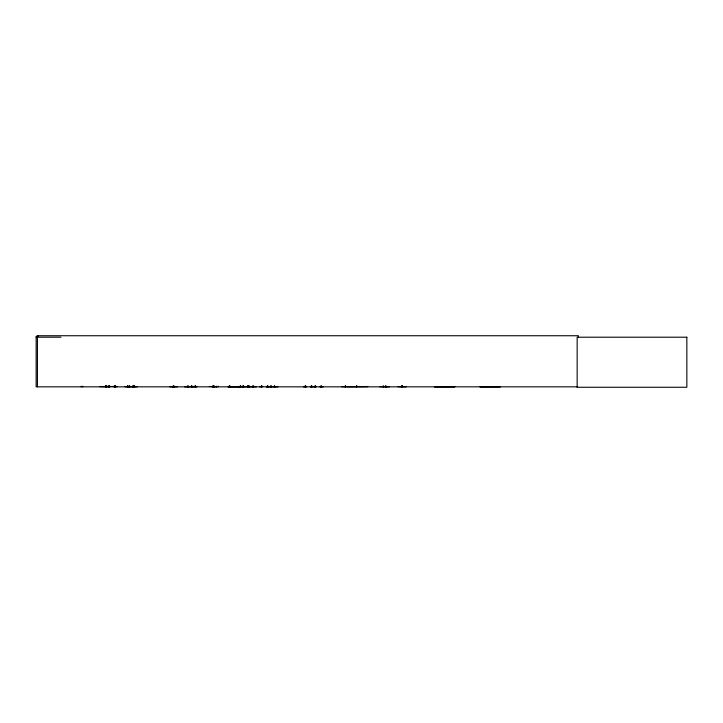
<?xml version="1.0" encoding="UTF-8"?>
<svg xmlns="http://www.w3.org/2000/svg" width="723" height="723" viewBox="0 0 723 723"><rect width="100%" height="100%" fill="white"/><g stroke="black" fill="none" stroke-linecap="round" stroke-linejoin="round"><path stroke-width="1.08" d="M169.941 386.823L177.451 386.823M209.336 386.462L216.846 386.823M454.74 386.823L434.469 386.823M480.045 386.823L500.316 386.823M398.039 386.733L406.037 386.841M341.599 386.733L367.673 386.516M243.326 386.733L243.226 386.109M379.683 386.733L389.444 386.841M267.383 386.823L267.302 386.109M240.181 386.462L240.343 386.109M108.595 386.787L108.685 386.109M106.652 386.733L106.597 386.109M111.197 386.462L100.154 386.516M125.07 386.769L137.37 386.787M129.634 386.733L129.534 386.109M196.918 386.733L184.582 386.841M259.485 386.733L262.801 386.434M306.706 386.733L303.443 386.841M316.412 386.733L310.284 386.787M133.05 386.823L132.96 386.109L132.851 386.841M133.357 386.769L133.393 386.109L133.421 386.841M173.412 386.462L173.565 386.109M109.76 386.787L109.634 386.109M38.409 336.267L36.15 336.267L36.15 386.841L577.297 386.841M36.15 337.207L60.949 337.207M112.707 386.462L117.253 386.733M100.136 386.642L109.525 386.633M230.764 386.633L240.144 386.642M347.275 386.642L356.656 386.642M358.31 386.642L367.691 386.642M434.406 386.66L454.794 386.651M479.982 386.66L500.379 386.651M214.044 386.787L214.116 386.109M213.719 386.733L213.9 386.109M114.496 386.787L114.523 386.109M256.34 386.823L228.061 386.841M173.674 386.733L173.647 386.109M195.129 386.796L195.038 386.109M578.427 337.207L578.427 335.743L37.424 335.743L37.424 386.841M402.458 386.109L402.458 386.841M402.377 386.109L402.368 386.841M402.115 386.109L402.115 386.841M402.078 386.109L401.97 386.841L401.925 386.109M401.663 386.109L401.708 386.841M401.654 386.109L401.627 386.841M386.046 386.109L386.082 386.841M385.892 386.109L385.856 386.841M385.739 386.109L385.766 386.841M383.642 386.109L383.624 386.841M383.452 386.109L383.253 386.841M383.109 386.109L383.1 386.841M356.999 386.109L357.008 386.841M356.782 386.109L356.846 386.841M356.674 386.109L356.764 386.841M356.484 386.109L356.511 386.841M345.558 386.109L345.567 386.841M345.44 386.109L345.35 386.841L345.323 386.109M345.097 386.109L345.079 386.841M323.208 386.841L319.9 386.841M321.608 386.841L321.545 386.109L321.428 386.841M321.319 386.109L321.337 386.841M321.039 386.109L320.931 386.841M320.849 386.109L320.858 386.841M320.75 386.317L320.75 386.841M315.544 386.109L315.617 386.841M315.436 386.109L315.499 386.841M315.327 386.109L315.345 386.841M315.029 386.109L314.939 386.841M314.857 386.109L314.876 386.841M311.902 386.109L311.902 386.841M311.83 386.109L311.785 386.841M311.712 386.109L311.622 386.841M311.324 386.109L311.306 386.841M311.215 386.109L311.152 386.841M311.107 386.109L311.035 386.841M305.901 386.317L305.901 386.841M305.838 386.109L305.793 386.841M305.612 386.109L305.63 386.841M305.332 386.109L305.314 386.841M305.16 386.109L305.151 386.841L305.043 386.109M277.93 386.841L266.281 386.841M274.623 386.109L274.55 386.841M274.469 386.109L274.406 386.841M274.198 386.109L274.18 386.841M271.297 386.109L271.342 386.841M271.08 386.109L271.125 386.841M270.971 386.109L271.026 386.841M270.908 386.109L270.908 386.841M270.736 386.109L270.7 386.841M267.917 386.109L267.989 386.841M267.862 386.109L267.799 386.841M267.709 386.109L267.7 386.841M267.23 386.109L267.239 386.841M267.121 386.317L267.121 386.841M261.925 386.109L261.988 386.841M261.807 386.109L261.88 386.841M261.699 386.109L261.717 386.841M261.419 386.109L261.31 386.841M253.393 386.109L253.321 386.841M253.195 386.109L253.149 386.841M253.104 386.109L253.023 386.841M252.969 386.109L252.987 386.841M252.842 386.841L252.707 386.109L252.634 386.841M249.281 386.841L249.236 386.109L249.218 386.841M249.028 386.109L249.028 386.841M248.92 386.109L248.902 386.841M248.775 386.109L248.631 386.841L248.604 386.109M248.269 386.109L248.206 386.841M248.079 386.109L248.079 386.841M247.971 386.109L247.89 386.841M247.736 386.841L247.781 386.109L247.573 386.841M247.483 386.109L247.429 386.841L247.42 386.317M243.606 386.109L243.651 386.841M243.407 386.109L243.461 386.841M243.145 386.109L243.145 386.841M242.973 386.109L242.946 386.841M242.901 386.109L242.901 386.841M240.795 386.109L240.813 386.841M240.786 386.109L240.786 386.841M240.533 386.109L240.614 386.841M240.352 386.109L240.37 386.841M239.205 386.218L239.205 386.841M229.986 386.109L230.004 386.841M229.869 386.109L229.914 386.841M229.787 386.109L229.697 386.841M229.417 386.109L229.435 386.841M229.327 386.109L229.254 386.841M229.128 386.317L229.128 386.841M228.92 386.218L228.92 386.841M218.147 386.218L218.147 386.841M216.692 386.218L216.692 386.841M214.18 386.317L214.18 386.841M213.692 386.109L213.71 386.841M213.628 386.841L213.529 386.109L213.448 386.841M213.33 386.109L213.258 386.841M213.177 386.109L213.213 386.841M212.933 386.109L212.951 386.841L212.833 386.109M212.625 386.218L212.625 386.841M195.797 386.109L195.897 386.841M195.608 386.109L195.698 386.841M195.59 386.109L195.59 386.841M195.327 386.109L195.346 386.841M195.165 386.109L195.237 386.841M193.9 386.218L193.9 386.841M192.435 386.218L192.435 386.841M191.785 386.109L191.83 386.841M191.604 386.109L191.568 386.841M191.459 386.109L191.387 386.841M191.215 386.109L191.17 386.841M188.278 386.109L188.323 386.841M188.097 386.317L188.097 386.841M187.953 386.109L187.926 386.841M187.881 386.109L187.881 386.841M187.682 386.109L187.709 386.841M174.324 386.841L174.243 386.109L174.171 386.841M173.827 386.109L173.818 386.841M172.969 386.109L172.969 386.841M172.815 386.317L172.806 386.841M134.776 386.218L134.776 386.841M134.668 386.109L134.695 386.841M134.568 386.109L134.505 386.841M134.397 386.841L134.324 386.109L134.279 386.841M133.999 386.109L134.126 386.841M133.9 386.109L133.945 386.841M133.764 386.109L133.728 386.841M133.556 386.109L133.61 386.841M133.122 386.109L133.149 386.841M132.707 386.109L132.788 386.841M132.634 386.317L132.634 386.841M129.869 386.109L129.914 386.841M129.661 386.109L129.679 386.841M129.453 386.109L129.408 386.841M129.2 386.109L129.254 386.841M128.143 386.317L128.143 386.841M128.07 386.109L127.989 386.841M127.835 386.109L127.926 386.841M127.817 386.109L127.817 386.841M127.655 386.109L127.628 386.841M127.42 386.109L127.483 386.841M127.32 386.109L127.32 386.841M115.644 386.109L115.644 386.841M115.572 386.109L115.544 386.841M115.382 386.109L115.364 386.841M115.029 386.109L115.047 386.841M114.686 386.109L114.713 386.841M114.27 386.109L114.351 386.841M114.261 386.109L114.144 386.841M109.489 386.109L109.48 386.841M109.372 386.109L109.381 386.841M109.209 386.109L109.191 386.841M109.11 386.109L109.046 386.841M108.965 386.109L108.866 386.841M108.784 386.109L108.712 386.841M106.914 386.317L106.914 386.841L106.859 386.109M106.489 386.109L106.462 386.841L106.326 386.109M106.191 386.109L106.245 386.841M106.001 386.109L106.064 386.841M105.92 386.841L105.892 386.109L105.793 386.841M105.657 386.109L105.558 386.841L105.531 386.109M82.72 386.218L82.72 386.841M81.256 386.218L81.256 386.841M686.85 337.207L577.153 337.207L577.153 387.257L686.85 387.257L686.85 337.207M385.549 386.841L385.549 386.109L385.522 386.841M274.839 386.841L274.839 386.109L274.83 386.841M261.238 386.841L261.202 386.109L261.13 386.841M114.903 386.841L114.885 386.109L114.867 386.841"/></g></svg>
